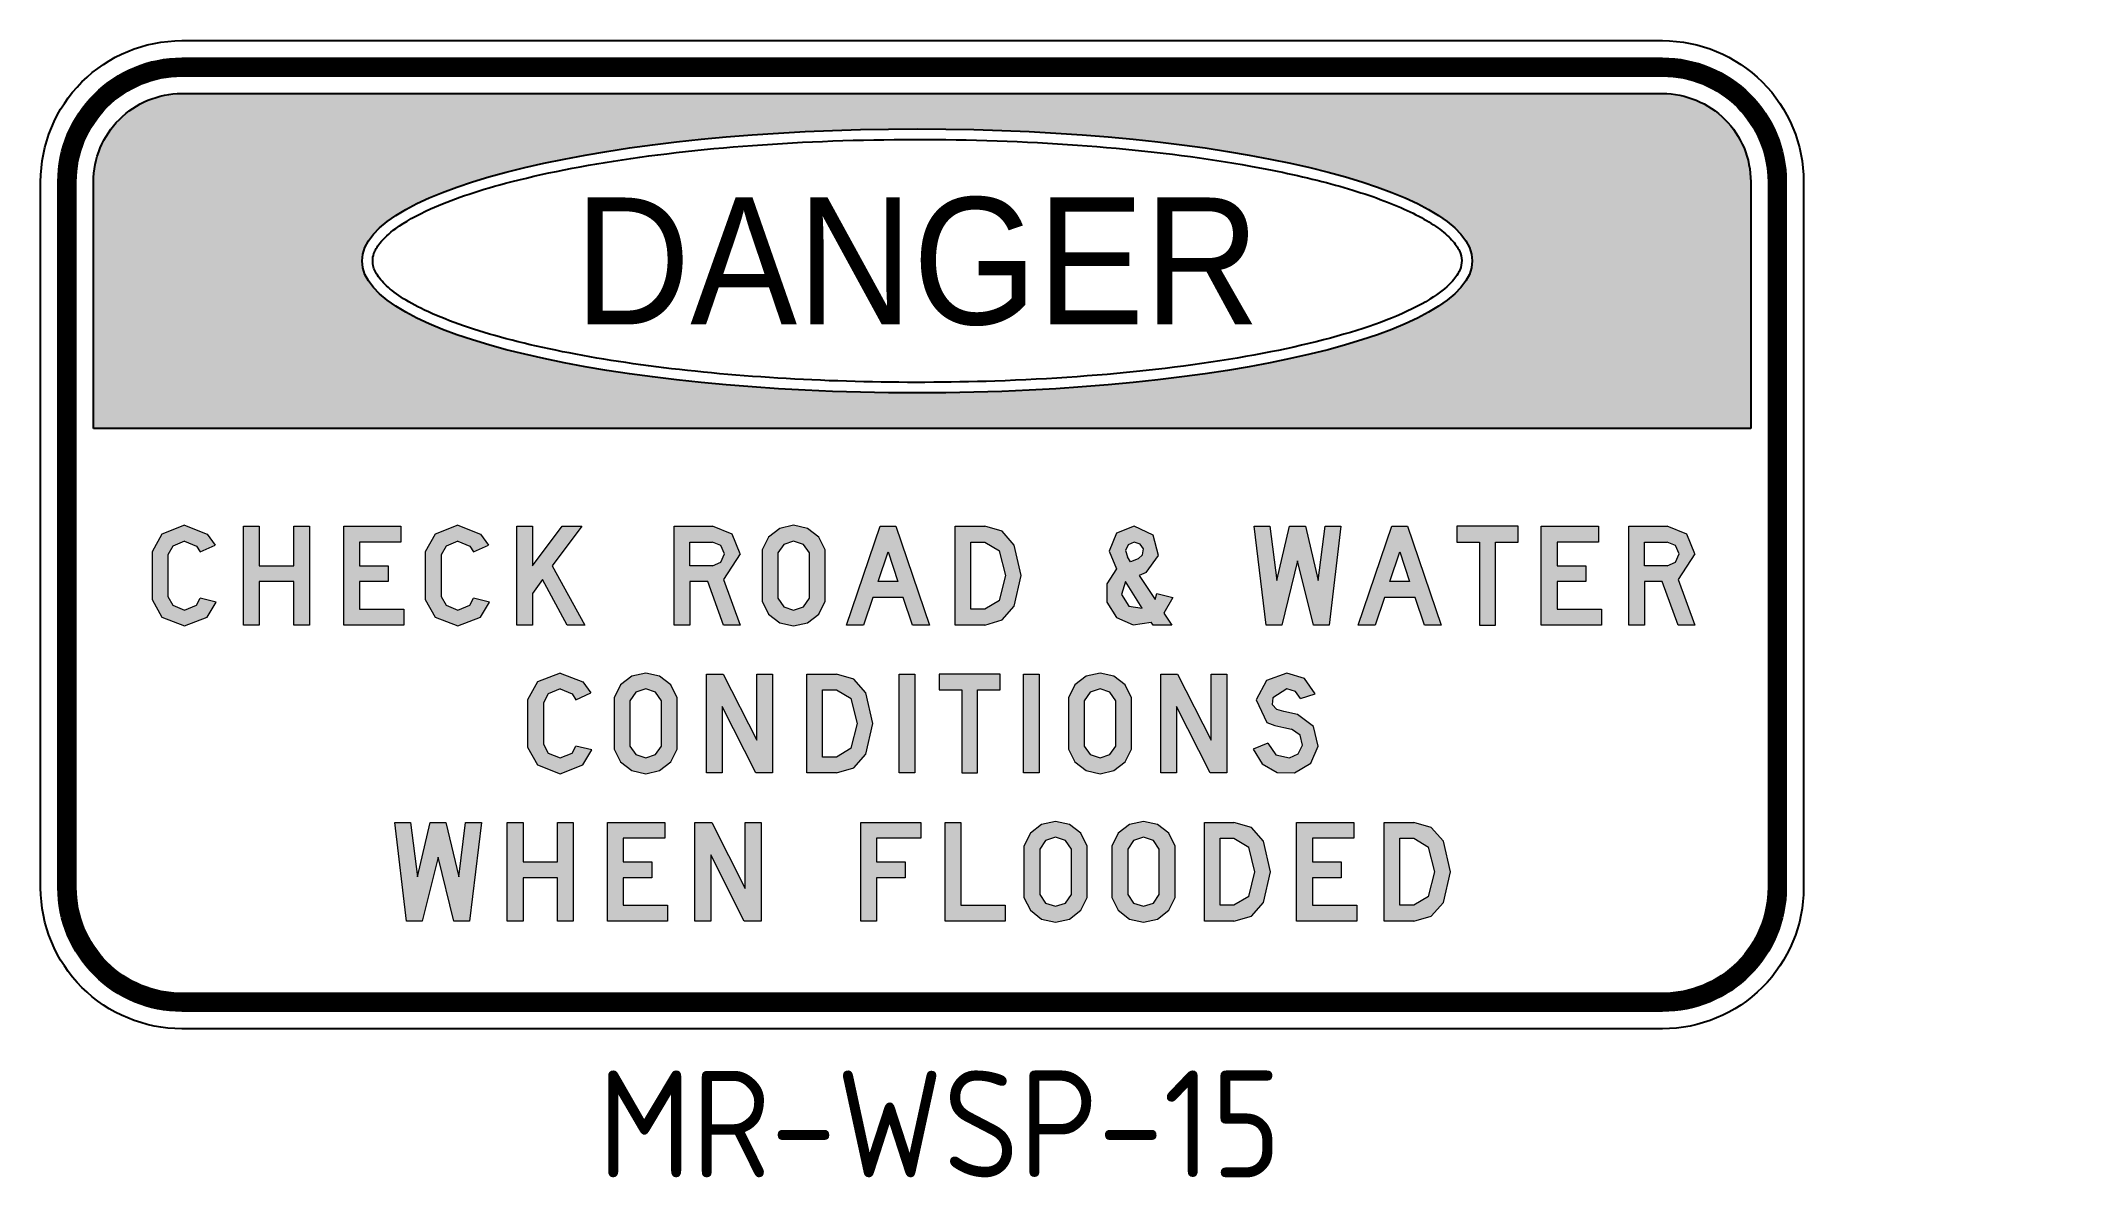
# Model space of a CAD drawing. Header units: millimetres. Extents: x 120.1 to 167.7, y 89.8 to 116.4.
import ezdxf
from ezdxf.enums import TextEntityAlignment as Align

# ---------------------------------------------------------------- set-up
doc = ezdxf.new("R2010")
doc.units = ezdxf.units.MM
doc.layers.add('L18', color=4, linetype='Continuous')
doc.layers.add('T25', color=1, linetype='Continuous')
doc.styles.add('iso', font='iso.shx')
doc.styles.add('SWIS721', font='swissko.ttf')

msp = doc.modelspace()

# ---------------------------------------------------------------- hatches: boundary and pattern name
at = {"layer": 'L18'}
h = msp.add_hatch(color=256, dxfattribs=at)
edge = h.paths.add_edge_path()
edge.add_line((158.095, 115.139), (123.445, 115.139))
edge.add_arc((123.445, 113.076), 2.062, 90, 180)
edge.add_line((121.382, 113.076), (121.382, 107.301))
edge.add_line((121.382, 107.301), (160.157, 107.301))
edge.add_line((160.157, 107.301), (160.157, 111.845))
edge.add_line((160.157, 111.845), (153.344, 111.883))
edge.add_ellipse((140.654, 111.224), major_axis=(-12.988, 0), ratio=0.237822, start_angle=214.2313, end_angle=552.3221, ccw=False)
edge.add_line((151.393, 112.961), (159.413, 114.663))
edge.add_arc((158.095, 113.076), 2.062, 50.2929, 90)
edge = h.paths.add_edge_path(flags=17)
edge.add_arc((158.095, 113.076), 2.062, 0, 50.2929)
edge.add_line((159.413, 114.663), (151.393, 112.961))
edge.add_ellipse((140.654, 111.224), major_axis=(-12.988, 0), ratio=0.237822, start_angle=192.3221, end_angle=214.2313, ccw=False)
edge.add_line((153.344, 111.883), (160.157, 111.845))
edge.add_line((160.157, 111.845), (160.157, 113.076))
h = msp.add_hatch(color=256, dxfattribs=at)
h.paths.add_polyline_path([(148.539, 105.016), (148.907, 105.016), (149.069, 103.745), (149.369, 105.016), (149.74, 105.016), (150.038, 103.745), (150.2, 105.016), (150.57, 105.016), (150.293, 102.705), (149.924, 102.705), (149.554, 104.209), (149.185, 102.705), (148.816, 102.705)])
h.paths.add_polyline_path([(152.175, 103.722), (151.713, 103.722), (151.945, 104.416)], flags=16)
h.paths.add_polyline_path([(150.976, 102.705), (151.761, 105.016), (152.129, 105.016), (152.914, 102.705), (152.523, 102.705), (152.303, 103.353), (151.587, 103.353), (151.367, 102.705)])
h.paths.add_polyline_path([(153.283, 105.016), (153.283, 104.646), (153.815, 104.646), (153.815, 102.705), (154.184, 102.705), (154.184, 104.646), (154.714, 104.646), (154.714, 105.016)])
h.paths.add_polyline_path([(155.256, 105.016), (156.596, 105.016), (156.596, 104.646), (155.627, 104.646), (155.627, 104.093), (156.296, 104.093), (156.296, 103.722), (155.627, 103.722), (155.627, 103.076), (156.664, 103.076), (156.664, 102.705), (155.256, 102.705)])
h.paths.add_polyline_path([(145.92, 103.099), (145.528, 103.722), (145.435, 103.418), (145.605, 103.146)], flags=16)
h.paths.add_polyline_path([(140.202, 103.722), (139.741, 103.722), (139.973, 104.416)], flags=16)
h.paths.add_polyline_path([(139.001, 102.705), (139.786, 105.016), (140.157, 105.016), (140.942, 102.705), (140.548, 102.705), (140.329, 103.353), (139.614, 103.353), (139.395, 102.705)])
h.paths.add_polyline_path([(124.89, 105.016), (125.26, 105.016), (125.26, 104.093), (126.068, 104.093), (126.068, 105.016), (126.437, 105.016), (126.437, 102.705), (126.068, 102.705), (126.068, 103.722), (125.26, 103.722), (125.26, 102.705), (124.89, 102.705)])
h.paths.add_polyline_path([(127.236, 105.016), (128.576, 105.016), (128.576, 104.646), (127.607, 104.646), (127.607, 104.093), (128.275, 104.093), (128.275, 103.722), (127.607, 103.722), (127.607, 103.076), (128.644, 103.076), (128.644, 102.705), (127.236, 102.705)])
h.paths.add_polyline_path([(131.284, 105.016), (131.655, 105.016), (131.655, 104.093), (132.346, 105.016), (132.808, 105.016), (132.116, 104.093), (132.878, 102.705), (132.462, 102.705), (131.885, 103.77), (131.655, 103.445), (131.655, 102.705), (131.284, 102.705)])
h.paths.add_polyline_path([(158.205, 104.093), (157.673, 104.093), (157.673, 104.646), (158.205, 104.646), (158.399, 104.565), (158.48, 104.37), (158.399, 104.173)], flags=16)
h.paths.add_polyline_path([(158.851, 104.37), (158.457, 103.77), (158.851, 102.705), (158.457, 102.705), (158.089, 103.722), (157.673, 103.722), (157.673, 102.705), (157.304, 102.705), (157.304, 105.016), (158.205, 105.016), (158.662, 104.828)])
h.paths.add_polyline_path([(146.013, 103.931), (145.851, 103.861), (146.22, 103.306), (146.265, 103.445), (146.636, 103.353), (146.427, 102.983), (146.611, 102.705), (146.174, 102.705), (146.127, 102.776), (145.708, 102.712), (145.321, 102.883), (145.089, 103.242), (145.089, 103.666), (145.319, 104.022), (145.143, 104.436), (145.317, 104.853), (145.735, 105.016), (146.178, 104.805), (146.301, 104.329)])
h.paths.add_polyline_path([(145.826, 104.254), (145.642, 104.184), (145.574, 104.3), (145.532, 104.445), (145.594, 104.579), (145.729, 104.643), (145.874, 104.6), (145.949, 104.484), (145.93, 104.347)], flags=16)
h.paths.add_polyline_path([(135.866, 104.093), (135.336, 104.093), (135.336, 104.646), (135.866, 104.646), (136.063, 104.565), (136.144, 104.37), (136.063, 104.173)], flags=16)
h.paths.add_polyline_path([(136.515, 104.37), (136.121, 103.77), (136.515, 102.705), (136.121, 102.705), (135.753, 103.722), (135.336, 103.722), (135.336, 102.705), (134.968, 102.705), (134.968, 105.016), (135.866, 105.016), (136.326, 104.828)])
h.paths.add_polyline_path([(137.763, 104.67), (137.533, 104.592), (137.395, 104.393), (137.395, 103.331), (137.533, 103.13), (137.763, 103.053), (137.995, 103.13), (138.134, 103.331), (138.134, 104.393), (137.995, 104.592)], flags=16)
h.paths.add_polyline_path([(137.763, 105.039), (137.438, 104.966), (137.175, 104.761), (137.026, 104.461), (137.026, 103.26), (137.175, 102.962), (137.438, 102.755), (137.763, 102.683), (138.09, 102.755), (138.353, 102.962), (138.502, 103.26), (138.502, 104.461), (138.353, 104.761), (138.09, 104.966)])
h.paths.add_polyline_path([(142.582, 103.283), (142.236, 103.076), (141.913, 103.076), (141.913, 104.646), (142.236, 104.646), (142.582, 104.438), (142.727, 103.861)], flags=16)
h.paths.add_polyline_path([(142.236, 102.705), (141.544, 102.705), (141.544, 105.016), (142.236, 105.016), (142.646, 104.898), (142.927, 104.577), (143.091, 103.861), (142.927, 103.144), (142.646, 102.825)])
h.paths.add_polyline_path([(123.513, 105.039), (122.983, 104.832), (122.751, 104.416), (122.751, 103.306), (122.983, 102.892), (123.513, 102.683), (124.043, 102.892), (124.252, 103.237), (123.881, 103.331), (123.79, 103.169), (123.513, 103.053), (123.235, 103.169), (123.121, 103.376), (123.121, 104.345), (123.235, 104.554), (123.513, 104.67), (123.79, 104.554), (123.881, 104.416), (124.229, 104.577), (124.043, 104.832)])
h.paths.add_polyline_path([(129.907, 105.039), (129.377, 104.832), (129.145, 104.416), (129.145, 103.306), (129.377, 102.892), (129.907, 102.683), (130.437, 102.892), (130.646, 103.237), (130.276, 103.331), (130.184, 103.169), (129.907, 103.053), (129.63, 103.169), (129.514, 103.376), (129.514, 104.345), (129.63, 104.554), (129.907, 104.67), (130.184, 104.554), (130.276, 104.416), (130.621, 104.577), (130.437, 104.832)])
h.paths.add_polyline_path([(166.469, 102.948), (166.469, 104.771), (167.706, 104.771), (167.706, 102.948)], flags=9)
msp.add_hatch(color=256, dxfattribs=at).paths.add_polyline_path([(123.79, 104.554), (123.881, 104.416), (124.229, 104.577), (124.043, 104.832), (123.513, 105.039), (122.983, 104.832), (122.751, 104.416), (122.751, 103.306), (122.983, 102.892), (123.513, 102.683), (124.043, 102.892), (124.252, 103.237), (123.881, 103.331), (123.79, 103.169), (123.513, 103.053), (123.121, 103.217), (123.121, 104.507), (123.513, 104.67)])
h = msp.add_hatch(color=256, dxfattribs=at)
h.paths.add_polyline_path([(146.354, 101.558), (146.748, 101.558), (147.533, 100.011), (147.533, 101.558), (147.901, 101.558), (147.901, 99.249), (147.508, 99.249), (146.723, 100.796), (146.723, 99.249), (146.354, 99.249)])
h.paths.add_polyline_path([(139.333, 98.088), (140.741, 98.088), (140.741, 97.717), (139.703, 97.717), (139.703, 97.164), (140.372, 97.164), (140.372, 96.794), (139.703, 96.794), (139.703, 95.777), (139.333, 95.777)])
h.paths.add_polyline_path([(141.306, 98.088), (141.677, 98.088), (141.677, 96.148), (142.714, 96.148), (142.714, 95.777), (141.306, 95.777)])
h.paths.add_polyline_path([(149.533, 98.088), (150.873, 98.088), (150.873, 97.717), (149.903, 97.717), (149.903, 97.164), (150.572, 97.164), (150.572, 96.794), (149.903, 96.794), (149.903, 96.148), (150.941, 96.148), (150.941, 95.777), (149.533, 95.777)])
h.paths.add_polyline_path([(128.429, 98.088), (128.797, 98.088), (128.959, 96.816), (129.259, 98.088), (129.627, 98.088), (129.928, 96.816), (130.089, 98.088), (130.46, 98.088), (130.182, 95.777), (129.814, 95.777), (129.443, 97.278), (129.075, 95.777), (128.706, 95.777)])
h.paths.add_polyline_path([(131.062, 98.088), (131.431, 98.088), (131.431, 97.164), (132.239, 97.164), (132.239, 98.088), (132.607, 98.088), (132.607, 95.777), (132.239, 95.777), (132.239, 96.794), (131.431, 96.794), (131.431, 95.777), (131.062, 95.777)])
h.paths.add_polyline_path([(133.406, 98.088), (134.746, 98.088), (134.746, 97.717), (133.777, 97.717), (133.777, 97.164), (134.446, 97.164), (134.446, 96.794), (133.777, 96.794), (133.777, 96.148), (134.815, 96.148), (134.815, 95.777), (133.406, 95.777)])
h.paths.add_polyline_path([(135.454, 98.088), (135.848, 98.088), (136.633, 96.539), (136.633, 98.088), (137.001, 98.088), (137.001, 95.777), (136.608, 95.777), (135.823, 97.326), (135.823, 95.777), (135.454, 95.777)])
h.paths.add_polyline_path([(135.726, 101.558), (136.117, 101.558), (136.902, 100.011), (136.902, 101.558), (137.272, 101.558), (137.272, 99.249), (136.879, 99.249), (136.094, 100.796), (136.094, 99.249), (135.726, 99.249)])
h.paths.add_polyline_path([(140.231, 101.558), (140.602, 101.558), (140.602, 99.249), (140.231, 99.249)])
h.paths.add_polyline_path([(141.167, 101.558), (141.167, 101.19), (141.697, 101.19), (141.697, 99.249), (142.066, 99.249), (142.066, 101.19), (142.598, 101.19), (142.598, 101.558)])
h.paths.add_polyline_path([(143.141, 101.558), (143.509, 101.558), (143.509, 99.249), (143.141, 99.249)])
h.paths.add_polyline_path([(145.671, 101.005), (145.522, 101.303), (145.259, 101.511), (144.932, 101.583), (144.607, 101.511), (144.342, 101.303), (144.193, 101.005), (144.193, 99.804), (144.342, 99.504), (144.607, 99.299), (144.932, 99.227), (145.259, 99.299), (145.522, 99.504), (145.671, 99.804)])
h.paths.add_polyline_path([(149.624, 100.983), (149.97, 101.096), (149.719, 101.457), (149.301, 101.583), (148.825, 101.405), (148.584, 100.958), (148.839, 100.428), (149.023, 100.357), (149.231, 100.312), (149.415, 100.266), (149.614, 100.129), (149.67, 99.895), (149.57, 99.695), (149.369, 99.595), (149.048, 99.672), (148.862, 99.943), (148.516, 99.804), (148.727, 99.459), (149.079, 99.258), (149.485, 99.249), (149.862, 99.471), (150.038, 99.873), (149.928, 100.328), (149.554, 100.612), (149.231, 100.682), (149.069, 100.728), (148.963, 100.846), (148.978, 101.005), (149.301, 101.212), (149.504, 101.154)])
h.paths.add_polyline_path([(143.892, 97.742), (143.66, 97.663), (143.522, 97.464), (143.522, 96.402), (143.66, 96.201), (143.892, 96.125), (144.122, 96.201), (144.261, 96.402), (144.261, 97.464), (144.122, 97.663)], flags=16)
h.paths.add_polyline_path([(143.892, 98.111), (143.565, 98.038), (143.302, 97.833), (143.153, 97.533), (143.153, 96.332), (143.302, 96.034), (143.565, 95.827), (143.892, 95.754), (144.217, 95.827), (144.48, 96.034), (144.629, 96.332), (144.629, 97.533), (144.48, 97.833), (144.217, 98.038)])
h.paths.add_polyline_path([(145.951, 97.742), (145.719, 97.663), (145.58, 97.464), (145.58, 96.402), (145.719, 96.201), (145.951, 96.125), (146.18, 96.201), (146.319, 96.402), (146.319, 97.464), (146.18, 97.663)], flags=16)
h.paths.add_polyline_path([(145.951, 98.111), (145.623, 98.038), (145.36, 97.833), (145.211, 97.533), (145.211, 96.332), (145.36, 96.034), (145.623, 95.827), (145.951, 95.754), (146.276, 95.827), (146.539, 96.034), (146.688, 96.332), (146.688, 97.533), (146.539, 97.833), (146.276, 98.038)])
h.paths.add_polyline_path([(148.411, 96.355), (148.065, 96.148), (147.742, 96.148), (147.742, 97.717), (148.065, 97.717), (148.411, 97.51), (148.555, 96.932)], flags=16)
h.paths.add_polyline_path([(148.065, 95.777), (147.373, 95.777), (147.373, 98.088), (148.065, 98.088), (148.475, 97.97), (148.756, 97.649), (148.92, 96.932), (148.756, 96.216), (148.475, 95.897)])
h.paths.add_polyline_path([(152.62, 96.355), (152.272, 96.148), (151.949, 96.148), (151.949, 97.717), (152.272, 97.717), (152.62, 97.51), (152.765, 96.932)], flags=16)
h.paths.add_polyline_path([(152.272, 95.777), (151.581, 95.777), (151.581, 98.088), (152.272, 98.088), (152.682, 97.97), (152.966, 97.649), (153.13, 96.932), (152.966, 96.216), (152.682, 95.897)])
h.paths.add_polyline_path([(132.301, 101.583), (131.771, 101.374), (131.539, 100.958), (131.539, 99.85), (131.771, 99.434), (132.301, 99.227), (132.833, 99.434), (133.04, 99.782), (132.671, 99.873), (132.578, 99.711), (132.301, 99.595), (132.023, 99.711), (131.909, 99.918), (131.909, 100.889), (132.023, 101.096), (132.301, 101.212), (132.578, 101.096), (132.671, 100.958), (133.017, 101.121), (132.833, 101.374)])
h.paths.add_polyline_path([(134.303, 101.212), (134.071, 101.136), (133.932, 100.935), (133.932, 99.873), (134.071, 99.674), (134.303, 99.595), (134.533, 99.674), (134.672, 99.873), (134.672, 100.935), (134.533, 101.136)], flags=16)
h.paths.add_polyline_path([(134.303, 101.583), (133.976, 101.511), (133.713, 101.303), (133.564, 101.005), (133.564, 99.804), (133.713, 99.504), (133.976, 99.299), (134.303, 99.227), (134.628, 99.299), (134.891, 99.504), (135.04, 99.804), (135.04, 101.005), (134.891, 101.303), (134.628, 101.511)])
h.paths.add_polyline_path([(139.109, 99.827), (138.763, 99.618), (138.44, 99.618), (138.44, 101.19), (138.763, 101.19), (139.109, 100.983), (139.254, 100.405)], flags=16)
h.paths.add_polyline_path([(138.763, 99.249), (138.07, 99.249), (138.07, 101.558), (138.763, 101.558), (139.173, 101.44), (139.455, 101.121), (139.618, 100.405), (139.455, 99.688), (139.173, 99.367)])
h.paths.add_polyline_path([(144.932, 101.212), (144.702, 101.136), (144.563, 100.935), (144.563, 99.873), (144.702, 99.674), (144.932, 99.595), (145.162, 99.674), (145.3, 99.873), (145.3, 100.935), (145.162, 101.136)], flags=16)
h.paths.add_polyline_path([(166.469, 96.019), (166.469, 97.842), (167.706, 97.842), (167.706, 96.019)], flags=9)
h.paths.add_polyline_path([(166.469, 98.002), (166.469, 99.33), (167.706, 99.33), (167.706, 98.002)], flags=9)
h.paths.add_polyline_path([(166.469, 99.491), (166.469, 101.314), (167.706, 101.314), (167.706, 99.491)], flags=9)

# ---------------------------------------------------------------- linework, layer by layer
for p, q in [((123.445, 115.139), (158.095, 115.139)), ((160.157, 107.301), (121.382, 107.301))]:
    msp.add_line(p, q, dxfattribs=at)
for points in [[(120.145, 96.561), (120.145, 113.076, -0.414214), (123.445, 116.376), (158.095, 116.376, -0.414214), (161.395, 113.076), (161.395, 96.561, -0.414214), (158.095, 93.261), (123.445, 93.261, -0.414214)], [(120.557, 96.561), (120.557, 113.076, -0.414214), (123.445, 115.964), (158.095, 115.964, -0.414214), (160.982, 113.076), (160.982, 96.561, -0.414214), (158.095, 93.673), (123.445, 93.673, -0.414214)], [(120.97, 96.561), (120.97, 113.076, -0.414214), (123.445, 115.551), (158.095, 115.551, -0.414214), (160.57, 113.076), (160.57, 96.561, -0.414214), (158.095, 94.086), (123.445, 94.086, -0.414214)]]:
    msp.add_lwpolyline(points, format="xyb", close=True, dxfattribs=at)
at = {"layer": 'L18', "const_width": 0.412}
msp.add_lwpolyline([(120.764, 96.561), (120.764, 113.076, -0.414214), (123.445, 115.757), (158.095, 115.757, -0.414214), (160.776, 113.076), (160.776, 96.561, -0.414214), (158.095, 93.88), (123.445, 93.88, -0.414214)], format="xyb", close=True, dxfattribs=at)
at = {"layer": 'L18'}
msp.add_lwpolyline([(121.382, 107.301), (121.382, 113.076, -0.414214), (123.445, 115.139), (158.095, 115.139, -0.414214), (160.157, 113.076), (160.157, 107.301, -0.414214)], format="xyb", dxfattribs=at)
at = {"layer": 'L18', "lineweight": 0}
for points in [[(123.513, 105.039), (122.983, 104.832), (122.751, 104.416), (122.751, 103.306), (122.983, 102.892), (123.513, 102.683), (124.043, 102.892), (124.252, 103.237), (123.881, 103.331)], [(123.513, 104.67), (123.235, 104.554), (123.121, 104.345), (123.121, 103.376), (123.235, 103.169), (123.513, 103.053), (123.79, 103.169), (123.881, 103.331)], [(123.513, 105.039), (124.043, 104.832), (124.229, 104.577)], [(123.513, 104.67), (123.79, 104.554), (123.881, 104.416), (124.229, 104.577)], [(124.89, 105.016), (125.26, 105.016), (125.26, 104.093), (126.068, 104.093), (126.068, 105.016), (126.437, 105.016), (126.437, 102.705), (126.068, 102.705), (126.068, 103.722), (125.26, 103.722), (125.26, 102.705), (124.89, 102.705), (124.89, 105.016), (124.89, 105.016)], [(127.236, 105.016), (128.576, 105.016), (128.576, 104.646), (127.607, 104.646), (127.607, 104.093), (128.275, 104.093), (128.275, 103.722), (127.607, 103.722), (127.607, 103.076), (128.644, 103.076), (128.644, 102.705), (127.236, 102.705), (127.236, 105.016), (127.236, 105.016)], [(129.907, 105.039), (129.377, 104.832), (129.145, 104.416), (129.145, 103.306), (129.377, 102.892), (129.907, 102.683), (130.437, 102.892), (130.646, 103.237), (130.276, 103.331)], [(129.907, 104.67), (129.63, 104.554), (129.514, 104.345), (129.514, 103.376), (129.63, 103.169), (129.907, 103.053), (130.184, 103.169), (130.276, 103.331)], [(129.907, 105.039), (130.437, 104.832), (130.621, 104.577)], [(129.907, 104.67), (130.184, 104.554), (130.276, 104.416), (130.621, 104.577)], [(131.284, 105.016), (131.655, 105.016), (131.655, 104.093), (132.346, 105.016), (132.808, 105.016), (132.116, 104.093), (132.878, 102.705), (132.462, 102.705), (131.885, 103.77), (131.655, 103.445), (131.655, 102.705), (131.284, 102.705), (131.284, 105.016), (131.284, 105.016)], [(136.515, 104.37), (136.121, 103.77), (136.515, 102.705), (136.121, 102.705), (135.753, 103.722), (135.336, 103.722), (135.336, 102.705), (134.968, 102.705), (134.968, 105.016)], [(134.968, 105.016), (135.866, 105.016)], [(135.866, 104.093), (135.336, 104.093), (135.336, 104.646)], [(135.336, 104.646), (135.866, 104.646)], [(136.515, 104.37), (136.326, 104.828), (135.866, 105.016)], [(136.144, 104.37), (136.063, 104.565), (135.866, 104.646)], [(137.763, 105.039), (137.438, 104.966), (137.175, 104.761), (137.026, 104.461)], [(137.763, 104.67), (137.533, 104.592), (137.395, 104.393)], [(138.502, 104.461), (138.353, 104.761), (138.09, 104.966), (137.763, 105.039)], [(138.134, 104.393), (137.995, 104.592), (137.763, 104.67)], [(139.001, 102.705), (139.786, 105.016), (140.157, 105.016), (140.942, 102.705), (140.548, 102.705), (140.329, 103.353), (139.614, 103.353), (139.395, 102.705), (139.001, 102.705), (139.001, 102.705)], [(142.236, 102.705), (141.544, 102.705), (141.544, 105.016)], [(141.544, 105.016), (142.236, 105.016)], [(142.582, 103.283), (142.236, 103.076), (141.913, 103.076), (141.913, 104.646)], [(141.913, 104.646), (142.236, 104.646), (142.582, 104.438)], [(142.927, 104.577), (142.646, 104.898), (142.236, 105.016)], [(145.735, 105.016), (145.317, 104.853), (145.143, 104.436), (145.319, 104.022)], [(145.874, 104.6), (145.729, 104.643), (145.594, 104.579), (145.532, 104.445), (145.574, 104.3)], [(146.013, 103.931), (146.301, 104.329), (146.178, 104.805), (145.735, 105.016)], [(148.539, 105.016), (148.907, 105.016), (149.069, 103.745), (149.369, 105.016), (149.74, 105.016), (150.038, 103.745), (150.2, 105.016), (150.57, 105.016), (150.293, 102.705), (149.924, 102.705), (149.554, 104.209), (149.185, 102.705), (148.816, 102.705), (148.539, 105.016), (148.539, 105.016)], [(150.976, 102.705), (151.761, 105.016), (152.129, 105.016), (152.914, 102.705), (152.523, 102.705), (152.303, 103.353), (151.587, 103.353), (151.367, 102.705), (150.976, 102.705), (150.976, 102.705)], [(153.283, 105.016), (153.283, 104.646), (153.815, 104.646), (153.815, 102.705), (154.184, 102.705), (154.184, 104.646), (154.714, 104.646), (154.714, 105.016), (153.283, 105.016), (153.283, 105.016)], [(155.256, 105.016), (156.596, 105.016), (156.596, 104.646), (155.627, 104.646), (155.627, 104.093), (156.296, 104.093), (156.296, 103.722), (155.627, 103.722), (155.627, 103.076), (156.664, 103.076), (156.664, 102.705), (155.256, 102.705), (155.256, 105.016), (155.256, 105.016)], [(158.851, 104.37), (158.457, 103.77), (158.851, 102.705), (158.457, 102.705), (158.089, 103.722), (157.673, 103.722), (157.673, 102.705), (157.304, 102.705), (157.304, 105.016)], [(157.304, 105.016), (158.205, 105.016)], [(158.205, 104.093), (157.673, 104.093), (157.673, 104.646)], [(157.673, 104.646), (158.205, 104.646)], [(158.851, 104.37), (158.662, 104.828), (158.205, 105.016)], [(158.48, 104.37), (158.399, 104.565), (158.205, 104.646)], [(135.866, 104.093), (136.063, 104.173), (136.144, 104.37)], [(137.026, 104.461), (137.026, 103.26)], [(137.395, 104.393), (137.395, 103.331)], [(138.134, 103.331), (138.134, 104.393)], [(138.502, 103.26), (138.502, 104.461)], [(140.202, 103.722), (139.741, 103.722), (139.973, 104.416), (140.202, 103.722), (140.202, 103.722)], [(142.582, 103.283), (142.727, 103.861), (142.582, 104.438)], [(142.927, 103.144), (143.091, 103.861), (142.927, 104.577)], [(145.642, 104.184), (145.574, 104.3)], [(145.826, 104.254), (145.642, 104.184)], [(145.826, 104.254), (145.93, 104.347), (145.949, 104.484), (145.874, 104.6)], [(152.175, 103.722), (151.713, 103.722), (151.945, 104.416), (152.175, 103.722), (152.175, 103.722)], [(158.205, 104.093), (158.399, 104.173), (158.48, 104.37)], [(145.319, 104.022), (145.089, 103.666), (145.089, 103.242), (145.321, 102.883), (145.708, 102.712), (146.127, 102.776)], [(145.92, 103.099), (145.528, 103.722), (145.435, 103.418), (145.605, 103.146), (145.92, 103.099), (145.92, 103.099)], [(146.013, 103.931), (145.851, 103.861), (146.22, 103.306), (146.265, 103.445), (146.636, 103.353), (146.427, 102.983), (146.611, 102.705)], [(137.026, 103.26), (137.175, 102.962), (137.438, 102.755), (137.763, 102.683)], [(137.395, 103.331), (137.533, 103.13), (137.763, 103.053)], [(137.763, 103.053), (137.995, 103.13), (138.134, 103.331)], [(137.763, 102.683), (138.09, 102.755), (138.353, 102.962), (138.502, 103.26)], [(142.236, 102.705), (142.646, 102.825), (142.927, 103.144)], [(146.611, 102.705), (146.174, 102.705), (146.127, 102.776)], [(132.301, 101.583), (131.771, 101.374), (131.539, 100.958), (131.539, 99.85), (131.771, 99.434), (132.301, 99.227), (132.833, 99.434), (133.04, 99.782), (132.671, 99.873)], [(132.301, 101.583), (132.833, 101.374), (133.017, 101.121)], [(134.303, 101.583), (133.976, 101.511), (133.713, 101.303), (133.564, 101.005)], [(135.04, 101.005), (134.891, 101.303), (134.628, 101.511), (134.303, 101.583)], [(135.726, 101.558), (136.117, 101.558), (136.902, 100.011), (136.902, 101.558), (137.272, 101.558), (137.272, 99.249), (136.879, 99.249), (136.094, 100.796), (136.094, 99.249), (135.726, 99.249), (135.726, 101.558), (135.726, 101.558)], [(138.763, 99.249), (138.07, 99.249), (138.07, 101.558)], [(138.07, 101.558), (138.763, 101.558)], [(139.455, 101.121), (139.173, 101.44), (138.763, 101.558)], [(140.231, 101.558), (140.602, 101.558), (140.602, 99.249), (140.231, 99.249), (140.231, 101.558), (140.231, 101.558)], [(141.167, 101.558), (141.167, 101.19), (141.697, 101.19), (141.697, 99.249), (142.066, 99.249), (142.066, 101.19), (142.598, 101.19), (142.598, 101.558), (141.167, 101.558), (141.167, 101.558)], [(143.141, 101.558), (143.509, 101.558), (143.509, 99.249), (143.141, 99.249), (143.141, 101.558), (143.141, 101.558)], [(144.932, 101.583), (144.607, 101.511), (144.342, 101.303), (144.193, 101.005)], [(145.671, 101.005), (145.522, 101.303), (145.259, 101.511), (144.932, 101.583)], [(146.354, 101.558), (146.748, 101.558), (147.533, 100.011), (147.533, 101.558), (147.901, 101.558), (147.901, 99.249), (147.508, 99.249), (146.723, 100.796), (146.723, 99.249), (146.354, 99.249), (146.354, 101.558), (146.354, 101.558)], [(149.301, 101.583), (148.825, 101.405), (148.584, 100.958), (148.839, 100.428), (149.023, 100.357), (149.231, 100.312), (149.415, 100.266)], [(149.624, 100.983), (149.97, 101.096), (149.719, 101.457), (149.301, 101.583)], [(132.301, 101.212), (132.023, 101.096), (131.909, 100.889), (131.909, 99.918), (132.023, 99.711), (132.301, 99.595), (132.578, 99.711), (132.671, 99.873)], [(132.301, 101.212), (132.578, 101.096), (132.671, 100.958), (133.017, 101.121)], [(133.564, 101.005), (133.564, 99.804)], [(134.303, 101.212), (134.071, 101.136), (133.932, 100.935)], [(133.932, 100.935), (133.932, 99.873)], [(134.672, 100.935), (134.533, 101.136), (134.303, 101.212)], [(134.672, 99.873), (134.672, 100.935)], [(135.04, 99.804), (135.04, 101.005)], [(139.109, 99.827), (138.763, 99.618), (138.44, 99.618), (138.44, 101.19)], [(138.44, 101.19), (138.763, 101.19), (139.109, 100.983)], [(139.109, 99.827), (139.254, 100.405), (139.109, 100.983)], [(139.455, 99.688), (139.618, 100.405), (139.455, 101.121)], [(144.193, 101.005), (144.193, 99.804)], [(144.932, 101.212), (144.702, 101.136), (144.563, 100.935)], [(144.563, 100.935), (144.563, 99.873)], [(145.3, 100.935), (145.162, 101.136), (144.932, 101.212)], [(145.3, 99.873), (145.3, 100.935)], [(145.671, 99.804), (145.671, 101.005)], [(148.978, 101.005), (148.963, 100.846), (149.069, 100.728)], [(149.301, 101.212), (148.978, 101.005)], [(149.624, 100.983), (149.504, 101.154), (149.301, 101.212)], [(148.862, 99.943), (148.516, 99.804), (148.727, 99.459), (149.079, 99.258), (149.485, 99.249), (149.862, 99.471), (150.038, 99.873), (149.928, 100.328), (149.554, 100.612), (149.231, 100.682), (149.069, 100.728)], [(148.862, 99.943), (149.048, 99.672), (149.369, 99.595)], [(149.369, 99.595), (149.57, 99.695), (149.67, 99.895)], [(149.67, 99.895), (149.614, 100.129), (149.415, 100.266)], [(133.564, 99.804), (133.713, 99.504), (133.976, 99.299), (134.303, 99.227)], [(133.932, 99.873), (134.071, 99.674), (134.303, 99.595)], [(134.303, 99.595), (134.533, 99.674), (134.672, 99.873)], [(134.303, 99.227), (134.628, 99.299), (134.891, 99.504), (135.04, 99.804)], [(138.763, 99.249), (139.173, 99.367), (139.455, 99.688)], [(144.193, 99.804), (144.342, 99.504), (144.607, 99.299), (144.932, 99.227)], [(144.563, 99.873), (144.702, 99.674), (144.932, 99.595)], [(144.932, 99.595), (145.162, 99.674), (145.3, 99.873)], [(144.932, 99.227), (145.259, 99.299), (145.522, 99.504), (145.671, 99.804)], [(128.429, 98.088), (128.797, 98.088), (128.959, 96.816), (129.259, 98.088), (129.627, 98.088), (129.928, 96.816), (130.089, 98.088), (130.46, 98.088), (130.182, 95.777), (129.814, 95.777), (129.443, 97.278), (129.075, 95.777), (128.706, 95.777), (128.429, 98.088), (128.429, 98.088)], [(131.062, 98.088), (131.431, 98.088), (131.431, 97.164), (132.239, 97.164), (132.239, 98.088), (132.607, 98.088), (132.607, 95.777), (132.239, 95.777), (132.239, 96.794), (131.431, 96.794), (131.431, 95.777), (131.062, 95.777), (131.062, 98.088), (131.062, 98.088)], [(133.406, 98.088), (134.746, 98.088), (134.746, 97.717), (133.777, 97.717), (133.777, 97.164), (134.446, 97.164), (134.446, 96.794), (133.777, 96.794), (133.777, 96.148), (134.815, 96.148), (134.815, 95.777), (133.406, 95.777), (133.406, 98.088), (133.406, 98.088)], [(135.454, 98.088), (135.848, 98.088), (136.633, 96.539), (136.633, 98.088), (137.001, 98.088), (137.001, 95.777), (136.608, 95.777), (135.823, 97.326), (135.823, 95.777), (135.454, 95.777), (135.454, 98.088), (135.454, 98.088)], [(139.333, 98.088), (140.741, 98.088), (140.741, 97.717), (139.703, 97.717), (139.703, 97.164), (140.372, 97.164), (140.372, 96.794), (139.703, 96.794), (139.703, 95.777), (139.333, 95.777), (139.333, 98.088), (139.333, 98.088)], [(141.306, 98.088), (141.677, 98.088), (141.677, 96.148), (142.714, 96.148), (142.714, 95.777), (141.306, 95.777), (141.306, 98.088), (141.306, 98.088)], [(143.892, 98.111), (143.565, 98.038), (143.302, 97.833), (143.153, 97.533)], [(144.629, 97.533), (144.48, 97.833), (144.217, 98.038), (143.892, 98.111)], [(145.951, 98.111), (145.623, 98.038), (145.36, 97.833), (145.211, 97.533)], [(146.688, 97.533), (146.539, 97.833), (146.276, 98.038), (145.951, 98.111)], [(148.065, 95.777), (147.373, 95.777), (147.373, 98.088)], [(147.373, 98.088), (148.065, 98.088)], [(148.756, 97.649), (148.475, 97.97), (148.065, 98.088)], [(149.533, 98.088), (150.873, 98.088), (150.873, 97.717), (149.903, 97.717), (149.903, 97.164), (150.572, 97.164), (150.572, 96.794), (149.903, 96.794), (149.903, 96.148), (150.941, 96.148), (150.941, 95.777), (149.533, 95.777), (149.533, 98.088), (149.533, 98.088)], [(152.272, 95.777), (151.581, 95.777), (151.581, 98.088)], [(151.581, 98.088), (152.272, 98.088)], [(152.966, 97.649), (152.682, 97.97), (152.272, 98.088)], [(143.153, 97.533), (143.153, 96.332)], [(143.892, 97.742), (143.66, 97.663), (143.522, 97.464)], [(144.261, 97.464), (144.122, 97.663), (143.892, 97.742)], [(144.629, 96.332), (144.629, 97.533)], [(145.211, 97.533), (145.211, 96.332)], [(145.951, 97.742), (145.719, 97.663), (145.58, 97.464)], [(146.319, 97.464), (146.18, 97.663), (145.951, 97.742)], [(146.688, 96.332), (146.688, 97.533)], [(148.411, 96.355), (148.065, 96.148), (147.742, 96.148), (147.742, 97.717)], [(147.742, 97.717), (148.065, 97.717), (148.411, 97.51)], [(148.411, 96.355), (148.555, 96.932), (148.411, 97.51)], [(148.756, 96.216), (148.92, 96.932), (148.756, 97.649)], [(152.62, 96.355), (152.272, 96.148), (151.949, 96.148), (151.949, 97.717)], [(151.949, 97.717), (152.272, 97.717), (152.62, 97.51)], [(152.62, 96.355), (152.765, 96.932), (152.62, 97.51)], [(152.966, 96.216), (153.13, 96.932), (152.966, 97.649)], [(143.522, 97.464), (143.522, 96.402)], [(144.261, 96.402), (144.261, 97.464)], [(145.58, 97.464), (145.58, 96.402)], [(146.319, 96.402), (146.319, 97.464)], [(143.153, 96.332), (143.302, 96.034), (143.565, 95.827), (143.892, 95.754)], [(143.522, 96.402), (143.66, 96.201), (143.892, 96.125)], [(143.892, 96.125), (144.122, 96.201), (144.261, 96.402)], [(143.892, 95.754), (144.217, 95.827), (144.48, 96.034), (144.629, 96.332)], [(145.211, 96.332), (145.36, 96.034), (145.623, 95.827), (145.951, 95.754)], [(145.58, 96.402), (145.719, 96.201), (145.951, 96.125)], [(145.951, 96.125), (146.18, 96.201), (146.319, 96.402)], [(145.951, 95.754), (146.276, 95.827), (146.539, 96.034), (146.688, 96.332)], [(148.065, 95.777), (148.475, 95.897), (148.756, 96.216)], [(152.272, 95.777), (152.682, 95.897), (152.966, 96.216)]]:
    msp.add_lwpolyline(points, dxfattribs=at)
at = {"layer": 'L18'}
msp.add_ellipse((140.654, 111.224), major_axis=(-12.988, 0), ratio=0.237822, dxfattribs=at)
msp.add_open_spline([(127.914, 111.224), (127.914, 111.148), (127.93, 111.071), (128.01, 110.901), (128.074, 110.809), (128.257, 110.616), (128.377, 110.516), (128.67, 110.315), (128.843, 110.214), (129.495, 109.889), (130.08, 109.672), (131.469, 109.279), (132.272, 109.102), (134.044, 108.802), (135.012, 108.678), (137.049, 108.493), (138.118, 108.431), (140.287, 108.373), (141.387, 108.376), (143.771, 108.457), (145.046, 108.548), (147.417, 108.818), (148.514, 108.996), (150.426, 109.421), (151.24, 109.668), (152.216, 110.08), (152.506, 110.231), (152.927, 110.508), (153.076, 110.634), (153.261, 110.844), (153.315, 110.93), (153.383, 111.089), (153.397, 111.161), (153.394, 111.306), (153.377, 111.379), (153.302, 111.54), (153.243, 111.627), (153.075, 111.809), (152.966, 111.904), (152.58, 112.18), (152.238, 112.362), (151.399, 112.709), (150.9, 112.874), (149.77, 113.179), (149.139, 113.319), (147.433, 113.626), (146.294, 113.774), (143.88, 113.984), (142.607, 114.045), (140.039, 114.077), (138.745, 114.047), (136.253, 113.898), (135.054, 113.779), (132.861, 113.462), (131.866, 113.265), (130.332, 112.856), (129.743, 112.653), (128.939, 112.291), (128.666, 112.137), (128.294, 111.867), (128.17, 111.75), (128.016, 111.555), (127.971, 111.474), (127.923, 111.338), (127.914, 111.281), (127.914, 111.224)], degree=3, knots=[0, 0, 0, 0, 0.111277, 0.111277, 0.222553, 0.222553, 0.33383, 0.33383, 0.445106, 0.445106, 0.698387, 0.698387, 0.951668, 0.951668, 1.204949, 1.204949, 1.458229, 1.458229, 1.71151, 1.71151, 2.016992, 2.016992, 2.322475, 2.322475, 2.627957, 2.627957, 2.795272, 2.795272, 2.934915, 2.934915, 3.040607, 3.040607, 3.146299, 3.146299, 3.251991, 3.251991, 3.357683, 3.357683, 3.463376, 3.463376, 3.663608, 3.663608, 3.863841, 3.863841, 4.064074, 4.064074, 4.362373, 4.362373, 4.660671, 4.660671, 4.958969, 4.958969, 5.257267, 5.257267, 5.555566, 5.555566, 5.79741, 5.79741, 5.966876, 5.966876, 6.097585, 6.097585, 6.199907, 6.199907, 6.283185, 6.283185, 6.283185, 6.283185], dxfattribs=at)

# ---------------------------------------------------------------- texts
at = {"layer": 'L18', "style": 'SWIS721', "width": 0.842874}
msp.add_text('DANGER', height=2.9685, dxfattribs=at).set_placement((132.639, 109.739), (148.67, 109.739), align=Align.FIT)
at = {"layer": 'T25', "style": 'iso'}
msp.add_text('MR-WSP-15', height=2.5, dxfattribs=at).set_placement((141.179, 89.785), align=Align.CENTER)

doc.saveas('drawing.dxf')
